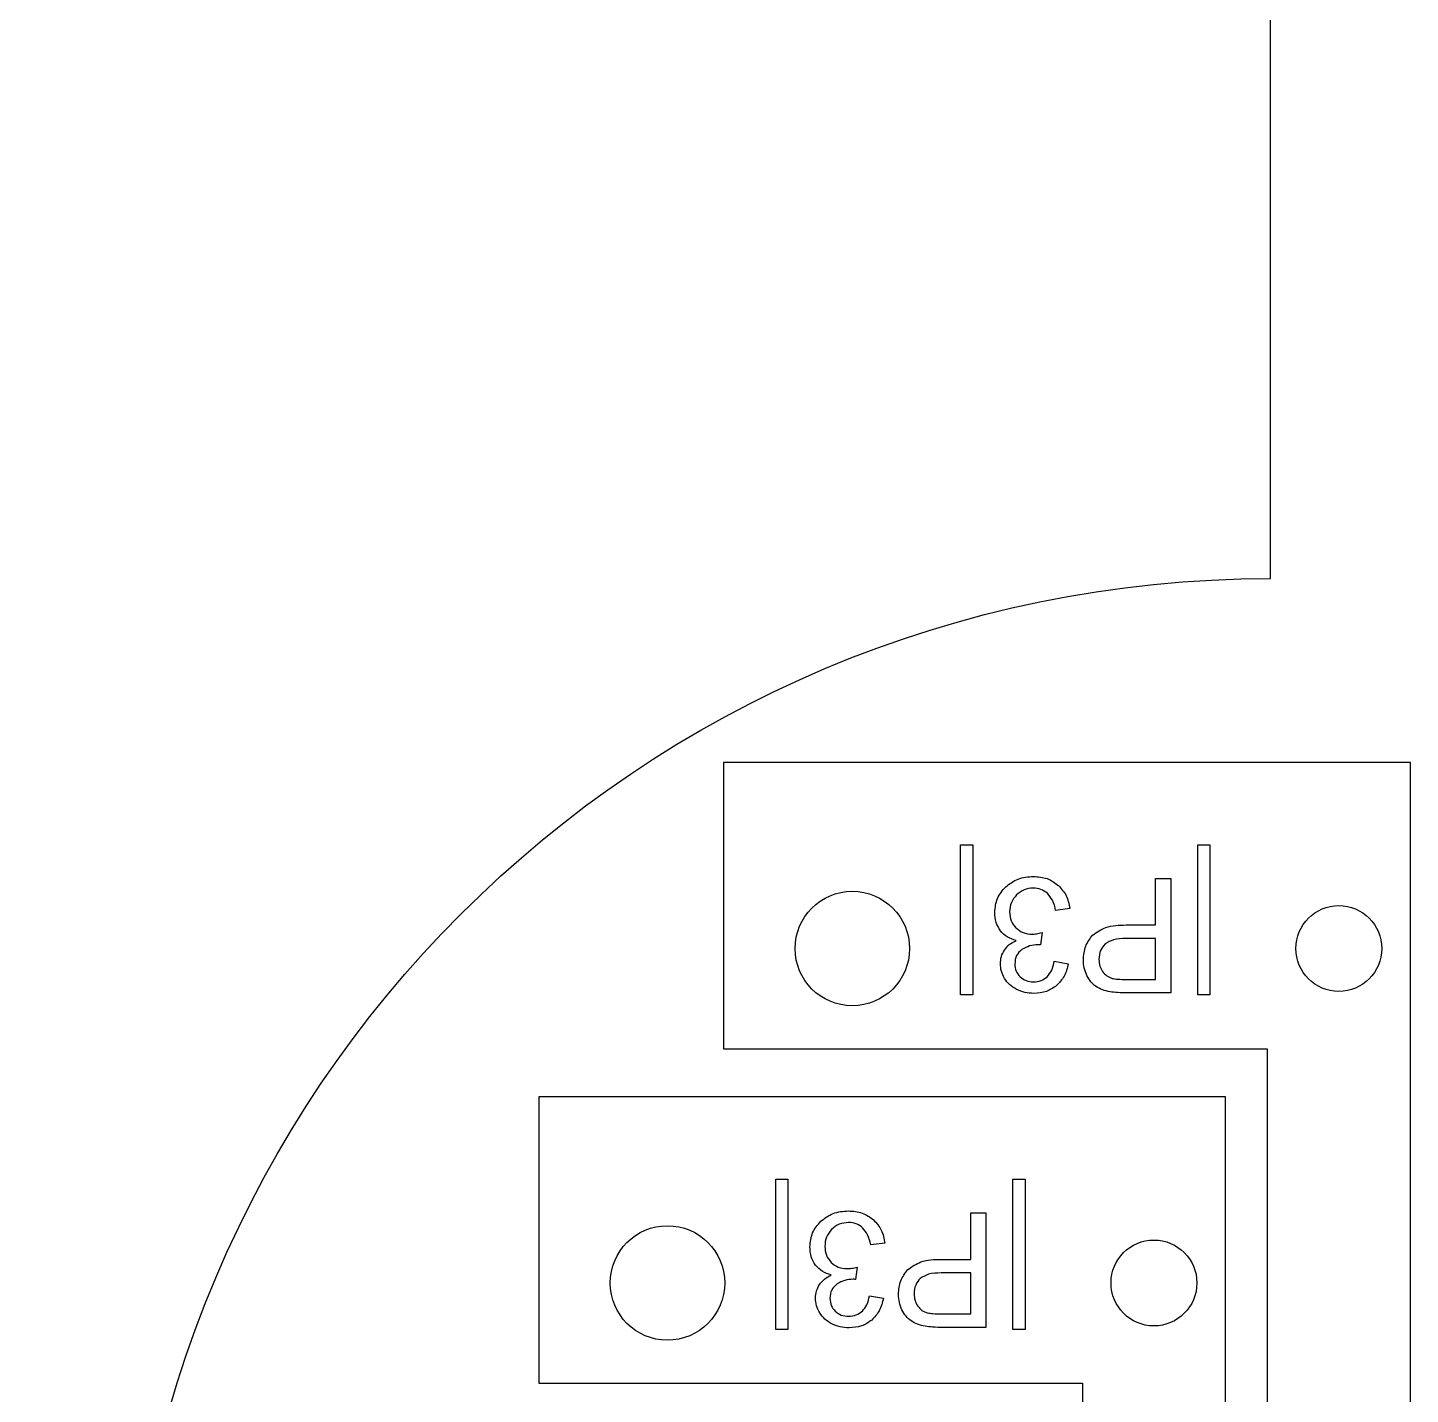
# Model space of a CAD drawing. Header units: millimetres. Extents: x -70 to 176, y 0 to 213.
# Drawn here: x 26.57 to 74.89, y 76.5 to 124.25 of the extents above; entities that cross this region are included whole.
import ezdxf

# ---------------------------------------------------------------- set-up
doc = ezdxf.new("R2010")
doc.units = ezdxf.units.MM
doc.layers.get('0').update_dxf_attribs({"linetype": 'CONTINUOUS'})

msp = doc.modelspace()

# ---------------------------------------------------------------- linework, layer by layer
for p, q in [((65.985, 92.896), (65.985, 94.522)), ((65.985, 94.522), (66.514, 94.522)), ((66.514, 94.522), (66.514, 90.522)), ((62.983, 93.466), (62.492, 93.4)), ((64.959, 92.896), (65.985, 92.896)), ((62.015, 92.628), (61.96, 92.197)), ((65.985, 92.424), (64.951, 92.424)), ((65.985, 90.994), (65.985, 92.424)), ((62.443, 91.63), (62.934, 91.542)), ((64.961, 90.994), (65.985, 90.994)), ((66.514, 90.522), (65.005, 90.522)), ((59.525, 81.209), (59.525, 82.835)), ((59.525, 82.835), (60.054, 82.835)), ((60.054, 82.835), (60.054, 78.835)), ((56.524, 81.779), (56.032, 81.714)), ((58.499, 81.209), (59.525, 81.209)), ((55.555, 80.942), (55.5, 80.511)), ((59.525, 80.737), (58.491, 80.737)), ((59.525, 79.307), (59.525, 80.737)), ((55.983, 79.943), (56.474, 79.856)), ((58.502, 79.307), (59.525, 79.307)), ((60.054, 78.835), (58.545, 78.835))]:
    msp.add_line(p, q)
msp.add_lwpolyline([(-60, 0), (60, 0, 0.414214), (70, 10), (70, 25, -1), (70, 105), (70, 180, 0.414214), (60, 190), (27, 190), (27, 182.75), (-27, 182.75), (-27, 190), (-60, 190, 0.414214), (-70, 180), (-70, 105, -1), (-70, 25), (-70, 10, 0.414214)], format="xyb", close=True)
for points in [[(69.887, 58.573), (74.887, 58.573), (74.887, 98.573), (50.887, 98.573), (50.887, 88.573), (69.887, 88.573)], [(59.169, 90.454), (59.169, 95.698), (59.597, 95.698), (59.597, 90.454)], [(67.455, 90.454), (67.455, 95.698), (67.884, 95.698), (67.884, 90.454)], [(63.427, 46.887), (68.427, 46.887), (68.427, 86.887), (44.427, 86.887), (44.427, 76.887), (63.427, 76.887)], [(52.709, 78.767), (52.709, 84.011), (53.137, 84.011), (53.137, 78.767)], [(60.996, 78.767), (60.996, 84.011), (61.424, 84.011), (61.424, 78.767)]]:
    msp.add_lwpolyline(points, close=True)
for centre, radius in [((55.387, 92.073), 2), ((72.387, 92.073), 1.5), ((48.927, 80.387), 2), ((65.927, 80.387), 1.5)]:
    msp.add_circle(centre, radius)
for points, knots in [([(60.364, 93.34), (60.38, 93.508), (60.412, 93.845), (60.634, 94.101), (60.746, 94.229)], [0, 0, 0, 0, 0.0493302, 0.09887052, 0.09887052, 0.09887052, 0.09887052]), ([(60.746, 94.229), (60.884, 94.335), (61.169, 94.553), (61.527, 94.579), (61.712, 94.593)], [0, 0, 0, 0, 0.0511531, 0.1052673, 0.1052673, 0.1052673, 0.1052673]), ([(61.712, 94.593), (61.878, 94.581), (62.2, 94.56), (62.46, 94.37), (62.586, 94.279)], [0, 0, 0, 0, 0.04882658, 0.09459664, 0.09459664, 0.09459664, 0.09459664]), ([(62.586, 94.279), (62.69, 94.165), (62.901, 93.933), (62.956, 93.624), (62.983, 93.466)], [0, 0, 0, 0, 0.04520531, 0.09216017, 0.09216017, 0.09216017, 0.09216017]), ([(61.124, 93.946), (61.054, 93.861), (60.913, 93.687), (60.894, 93.464), (60.885, 93.351)], [0, 0, 0, 0, 0.0322945, 0.06544199, 0.06544199, 0.06544199, 0.06544199]), ([(61.709, 94.186), (61.598, 94.176), (61.378, 94.157), (61.208, 94.016), (61.124, 93.946)], [0, 0, 0, 0, 0.03251661, 0.06461338, 0.06461338, 0.06461338, 0.06461338]), ([(62.204, 94.002), (62.132, 94.056), (61.985, 94.165), (61.802, 94.179), (61.709, 94.186)], [0, 0, 0, 0, 0.02643956, 0.0538078, 0.0538078, 0.0538078, 0.0538078]), ([(62.492, 93.4), (62.464, 93.525), (62.413, 93.748), (62.268, 93.924), (62.204, 94.002)], [0, 0, 0, 0, 0.03768776, 0.06751085, 0.06751085, 0.06751085, 0.06751085]), ([(60.56, 92.695), (60.503, 92.789), (60.383, 92.987), (60.37, 93.219), (60.364, 93.34)], [0, 0, 0, 0, 0.03255015, 0.06839298, 0.06839298, 0.06839298, 0.06839298]), ([(60.885, 93.351), (60.893, 93.244), (60.91, 93.035), (61.042, 92.873), (61.106, 92.793)], [0, 0, 0, 0, 0.03135696, 0.06129606, 0.06129606, 0.06129606, 0.06129606]), ([(61.106, 92.793), (61.186, 92.729), (61.35, 92.598), (61.56, 92.582), (61.668, 92.574)], [0, 0, 0, 0, 0.0300249, 0.06161091, 0.06161091, 0.06161091, 0.06161091]), ([(63.785, 92.542), (63.933, 92.645), (64.282, 92.888), (64.711, 92.893), (64.959, 92.896)], [0, 0, 0, 0, 0.0527121, 0.1250136, 0.1250136, 0.1250136, 0.1250136]), ([(61.112, 92.355), (61.001, 92.389), (60.787, 92.453), (60.634, 92.616), (60.56, 92.695)], [0, 0, 0, 0, 0.03393434, 0.06578311, 0.06578311, 0.06578311, 0.06578311]), ([(60.7, 92.017), (60.753, 92.085), (60.866, 92.228), (61.027, 92.312), (61.112, 92.355)], [0, 0, 0, 0, 0.02574149, 0.05385453, 0.05385453, 0.05385453, 0.05385453]), ([(61.668, 92.574), (61.72, 92.577), (61.838, 92.584), (61.952, 92.612), (62.015, 92.628)], [0, 0, 0, 0, 0.01568017, 0.03514667, 0.03514667, 0.03514667, 0.03514667]), ([(63.461, 91.679), (63.473, 91.841), (63.498, 92.161), (63.691, 92.417), (63.785, 92.542)], [0, 0, 0, 0, 0.04779531, 0.09399154, 0.09399154, 0.09399154, 0.09399154]), ([(64.951, 92.424), (64.8, 92.422), (64.54, 92.419), (64.316, 92.288), (64.222, 92.233)], [0, 0, 0, 0, 0.04412, 0.07645639, 0.07645639, 0.07645639, 0.07645639]), ([(60.56, 91.545), (60.566, 91.629), (60.577, 91.797), (60.659, 91.944), (60.7, 92.017)], [0, 0, 0, 0, 0.02500445, 0.04975453, 0.04975453, 0.04975453, 0.04975453]), ([(61.316, 92.039), (61.243, 91.975), (61.091, 91.842), (61.074, 91.639), (61.065, 91.534)], [0, 0, 0, 0, 0.02805874, 0.05838772, 0.05838772, 0.05838772, 0.05838772]), ([(61.881, 92.203), (61.78, 92.196), (61.579, 92.183), (61.403, 92.087), (61.316, 92.039)], [0, 0, 0, 0, 0.03008865, 0.05945034, 0.05945034, 0.05945034, 0.05945034]), ([(61.96, 92.197), (61.945, 92.199), (61.919, 92.202), (61.893, 92.202), (61.881, 92.203)], [0, 0, 0, 0, 0.004452663, 0.007934162, 0.007934162, 0.007934162, 0.007934162]), ([(64.222, 92.233), (64.159, 92.16), (64.027, 92.006), (64.013, 91.802), (64.006, 91.695)], [0, 0, 0, 0, 0.02810319, 0.05933558, 0.05933558, 0.05933558, 0.05933558]), ([(60.706, 91.029), (60.664, 91.111), (60.579, 91.273), (60.567, 91.455), (60.56, 91.545)], [0, 0, 0, 0, 0.02732341, 0.05410798, 0.05410798, 0.05410798, 0.05410798]), ([(61.065, 91.534), (61.072, 91.448), (61.086, 91.28), (61.195, 91.15), (61.248, 91.087)], [0, 0, 0, 0, 0.02511242, 0.04940584, 0.04940584, 0.04940584, 0.04940584]), ([(62.197, 91.089), (62.256, 91.161), (62.384, 91.319), (62.422, 91.52), (62.443, 91.63)], [0, 0, 0, 0, 0.02743815, 0.0601763, 0.0601763, 0.0601763, 0.0601763]), ([(62.934, 91.542), (62.897, 91.389), (62.827, 91.098), (62.622, 90.88), (62.525, 90.777)], [0, 0, 0, 0, 0.04623713, 0.08814089, 0.08814089, 0.08814089, 0.08814089]), ([(63.582, 91.133), (63.547, 91.219), (63.475, 91.394), (63.465, 91.582), (63.461, 91.679)], [0, 0, 0, 0, 0.02760271, 0.05627679, 0.05627679, 0.05627679, 0.05627679]), ([(64.006, 91.695), (64.011, 91.616), (64.02, 91.462), (64.096, 91.329), (64.133, 91.265)], [0, 0, 0, 0, 0.02350964, 0.04536886, 0.04536886, 0.04536886, 0.04536886]), ([(61.128, 90.646), (61.042, 90.696), (60.874, 90.794), (60.761, 90.952), (60.706, 91.029)], [0, 0, 0, 0, 0.02944903, 0.05755936, 0.05755936, 0.05755936, 0.05755936]), ([(61.248, 91.087), (61.315, 91.035), (61.454, 90.928), (61.629, 90.916), (61.72, 90.909)], [0, 0, 0, 0, 0.0248087, 0.05144228, 0.05144228, 0.05144228, 0.05144228]), ([(61.72, 90.909), (61.811, 90.916), (61.988, 90.929), (62.129, 91.037), (62.197, 91.089)], [0, 0, 0, 0, 0.02664508, 0.0520244, 0.0520244, 0.0520244, 0.0520244]), ([(63.903, 90.747), (63.839, 90.799), (63.707, 90.906), (63.625, 91.056), (63.582, 91.133)], [0, 0, 0, 0, 0.0244273, 0.05060666, 0.05060666, 0.05060666, 0.05060666]), ([(64.133, 91.265), (64.179, 91.211), (64.269, 91.103), (64.402, 91.054), (64.468, 91.029)], [0, 0, 0, 0, 0.02088544, 0.04155996, 0.04155996, 0.04155996, 0.04155996]), ([(64.468, 91.029), (64.531, 91.019), (64.694, 90.993), (64.86, 90.993), (64.961, 90.994)], [0, 0, 0, 0, 0.01921642, 0.04958407, 0.04958407, 0.04958407, 0.04958407]), ([(61.731, 90.505), (61.625, 90.511), (61.415, 90.522), (61.223, 90.605), (61.128, 90.646)], [0, 0, 0, 0, 0.03164183, 0.06236026, 0.06236026, 0.06236026, 0.06236026]), ([(62.525, 90.777), (62.409, 90.698), (62.17, 90.534), (61.881, 90.515), (61.731, 90.505)], [0, 0, 0, 0, 0.04119557, 0.08530875, 0.08530875, 0.08530875, 0.08530875]), ([(64.397, 90.56), (64.304, 90.579), (64.129, 90.614), (63.976, 90.704), (63.903, 90.747)], [0, 0, 0, 0, 0.02800295, 0.05312705, 0.05312705, 0.05312705, 0.05312705]), ([(65.005, 90.522), (64.888, 90.522), (64.684, 90.523), (64.482, 90.549), (64.397, 90.56)], [0, 0, 0, 0, 0.03514258, 0.0610179, 0.0610179, 0.0610179, 0.0610179]), ([(54.286, 82.542), (54.425, 82.648), (54.709, 82.867), (55.068, 82.893), (55.252, 82.906)], [0, 0, 0, 0, 0.0511531, 0.1052673, 0.1052673, 0.1052673, 0.1052673]), ([(55.252, 82.906), (55.418, 82.895), (55.74, 82.873), (56, 82.684), (56.127, 82.593)], [0, 0, 0, 0, 0.04882658, 0.09459664, 0.09459664, 0.09459664, 0.09459664]), ([(53.904, 81.654), (53.92, 81.822), (53.952, 82.159), (54.175, 82.414), (54.286, 82.542)], [0, 0, 0, 0, 0.0493302, 0.09887052, 0.09887052, 0.09887052, 0.09887052]), ([(54.664, 82.26), (54.594, 82.174), (54.453, 82.001), (54.435, 81.778), (54.425, 81.665)], [0, 0, 0, 0, 0.0322945, 0.06544199, 0.06544199, 0.06544199, 0.06544199]), ([(55.249, 82.5), (55.139, 82.49), (54.919, 82.471), (54.749, 82.33), (54.664, 82.26)], [0, 0, 0, 0, 0.03251661, 0.06461338, 0.06461338, 0.06461338, 0.06461338]), ([(55.745, 82.316), (55.672, 82.369), (55.525, 82.479), (55.342, 82.493), (55.249, 82.5)], [0, 0, 0, 0, 0.02643956, 0.0538078, 0.0538078, 0.0538078, 0.0538078]), ([(56.032, 81.714), (56.004, 81.839), (55.953, 82.062), (55.809, 82.238), (55.745, 82.316)], [0, 0, 0, 0, 0.03768776, 0.06751085, 0.06751085, 0.06751085, 0.06751085]), ([(56.127, 82.593), (56.23, 82.479), (56.442, 82.247), (56.496, 81.937), (56.524, 81.779)], [0, 0, 0, 0, 0.04520531, 0.09216017, 0.09216017, 0.09216017, 0.09216017]), ([(54.425, 81.665), (54.434, 81.558), (54.45, 81.349), (54.582, 81.186), (54.646, 81.107)], [0, 0, 0, 0, 0.03135696, 0.06129606, 0.06129606, 0.06129606, 0.06129606]), ([(54.101, 81.009), (54.043, 81.103), (53.923, 81.301), (53.911, 81.532), (53.904, 81.654)], [0, 0, 0, 0, 0.03255015, 0.06839298, 0.06839298, 0.06839298, 0.06839298]), ([(57.326, 80.856), (57.473, 80.958), (57.822, 81.201), (58.251, 81.206), (58.499, 81.209)], [0, 0, 0, 0, 0.0527121, 0.1250136, 0.1250136, 0.1250136, 0.1250136]), ([(54.652, 80.669), (54.541, 80.702), (54.327, 80.766), (54.174, 80.93), (54.101, 81.009)], [0, 0, 0, 0, 0.03393434, 0.06578311, 0.06578311, 0.06578311, 0.06578311]), ([(54.646, 81.107), (54.726, 81.043), (54.891, 80.911), (55.101, 80.895), (55.208, 80.887)], [0, 0, 0, 0, 0.0300249, 0.06161091, 0.06161091, 0.06161091, 0.06161091]), ([(55.208, 80.887), (55.261, 80.89), (55.378, 80.897), (55.492, 80.926), (55.555, 80.942)], [0, 0, 0, 0, 0.01568017, 0.03514667, 0.03514667, 0.03514667, 0.03514667]), ([(57.001, 79.992), (57.014, 80.155), (57.038, 80.474), (57.231, 80.73), (57.326, 80.856)], [0, 0, 0, 0, 0.04779531, 0.09399154, 0.09399154, 0.09399154, 0.09399154]), ([(58.491, 80.737), (58.34, 80.735), (58.08, 80.732), (57.857, 80.602), (57.762, 80.546)], [0, 0, 0, 0, 0.04412, 0.07645639, 0.07645639, 0.07645639, 0.07645639]), ([(54.101, 79.859), (54.106, 79.943), (54.118, 80.111), (54.199, 80.258), (54.24, 80.331)], [0, 0, 0, 0, 0.02500445, 0.04975453, 0.04975453, 0.04975453, 0.04975453]), ([(54.24, 80.331), (54.294, 80.399), (54.406, 80.541), (54.568, 80.625), (54.652, 80.669)], [0, 0, 0, 0, 0.02574149, 0.05385453, 0.05385453, 0.05385453, 0.05385453]), ([(54.856, 80.352), (54.783, 80.288), (54.631, 80.155), (54.614, 79.953), (54.605, 79.848)], [0, 0, 0, 0, 0.02805874, 0.05838772, 0.05838772, 0.05838772, 0.05838772]), ([(55.421, 80.516), (55.32, 80.51), (55.119, 80.497), (54.943, 80.4), (54.856, 80.352)], [0, 0, 0, 0, 0.03008865, 0.05945034, 0.05945034, 0.05945034, 0.05945034]), ([(55.5, 80.511), (55.486, 80.512), (55.459, 80.515), (55.433, 80.516), (55.421, 80.516)], [0, 0, 0, 0, 0.004452663, 0.007934162, 0.007934162, 0.007934162, 0.007934162]), ([(57.762, 80.546), (57.699, 80.473), (57.567, 80.319), (57.554, 80.116), (57.547, 80.009)], [0, 0, 0, 0, 0.02810319, 0.05933558, 0.05933558, 0.05933558, 0.05933558]), ([(54.247, 79.343), (54.204, 79.425), (54.12, 79.586), (54.107, 79.768), (54.101, 79.859)], [0, 0, 0, 0, 0.02732341, 0.05410798, 0.05410798, 0.05410798, 0.05410798]), ([(54.605, 79.848), (54.613, 79.762), (54.626, 79.593), (54.735, 79.464), (54.788, 79.4)], [0, 0, 0, 0, 0.02511242, 0.04940584, 0.04940584, 0.04940584, 0.04940584]), ([(55.738, 79.403), (55.796, 79.475), (55.925, 79.633), (55.963, 79.834), (55.983, 79.943)], [0, 0, 0, 0, 0.02743815, 0.0601763, 0.0601763, 0.0601763, 0.0601763]), ([(56.474, 79.856), (56.438, 79.703), (56.368, 79.412), (56.163, 79.194), (56.065, 79.09)], [0, 0, 0, 0, 0.04623713, 0.08814089, 0.08814089, 0.08814089, 0.08814089]), ([(57.122, 79.447), (57.087, 79.532), (57.015, 79.707), (57.006, 79.896), (57.001, 79.992)], [0, 0, 0, 0, 0.02760271, 0.05627679, 0.05627679, 0.05627679, 0.05627679]), ([(57.547, 80.009), (57.551, 79.929), (57.56, 79.776), (57.637, 79.643), (57.674, 79.579)], [0, 0, 0, 0, 0.02350964, 0.04536886, 0.04536886, 0.04536886, 0.04536886]), ([(54.668, 78.96), (54.582, 79.01), (54.414, 79.108), (54.302, 79.266), (54.247, 79.343)], [0, 0, 0, 0, 0.02944903, 0.05755936, 0.05755936, 0.05755936, 0.05755936]), ([(54.788, 79.4), (54.855, 79.348), (54.994, 79.241), (55.169, 79.229), (55.26, 79.223)], [0, 0, 0, 0, 0.0248087, 0.05144228, 0.05144228, 0.05144228, 0.05144228]), ([(55.26, 79.223), (55.351, 79.23), (55.528, 79.243), (55.669, 79.35), (55.738, 79.403)], [0, 0, 0, 0, 0.02664508, 0.0520244, 0.0520244, 0.0520244, 0.0520244]), ([(57.443, 79.06), (57.379, 79.112), (57.247, 79.22), (57.165, 79.369), (57.122, 79.447)], [0, 0, 0, 0, 0.0244273, 0.05060666, 0.05060666, 0.05060666, 0.05060666]), ([(57.674, 79.579), (57.719, 79.524), (57.81, 79.416), (57.942, 79.367), (58.008, 79.343)], [0, 0, 0, 0, 0.02088544, 0.04155996, 0.04155996, 0.04155996, 0.04155996]), ([(58.008, 79.343), (58.071, 79.333), (58.235, 79.306), (58.4, 79.307), (58.502, 79.307)], [0, 0, 0, 0, 0.01921642, 0.04958407, 0.04958407, 0.04958407, 0.04958407]), ([(55.271, 78.819), (55.165, 78.825), (54.955, 78.835), (54.763, 78.919), (54.668, 78.96)], [0, 0, 0, 0, 0.03164183, 0.06236026, 0.06236026, 0.06236026, 0.06236026]), ([(56.065, 79.09), (55.95, 79.011), (55.711, 78.847), (55.421, 78.829), (55.271, 78.819)], [0, 0, 0, 0, 0.04119557, 0.08530875, 0.08530875, 0.08530875, 0.08530875]), ([(57.937, 78.874), (57.845, 78.892), (57.67, 78.928), (57.516, 79.018), (57.443, 79.06)], [0, 0, 0, 0, 0.02800295, 0.05312705, 0.05312705, 0.05312705, 0.05312705]), ([(58.545, 78.835), (58.428, 78.836), (58.224, 78.836), (58.023, 78.863), (57.937, 78.874)], [0, 0, 0, 0, 0.03514258, 0.0610179, 0.0610179, 0.0610179, 0.0610179])]:
    msp.add_open_spline(points, degree=3, knots=knots)

doc.saveas('drawing.dxf')
